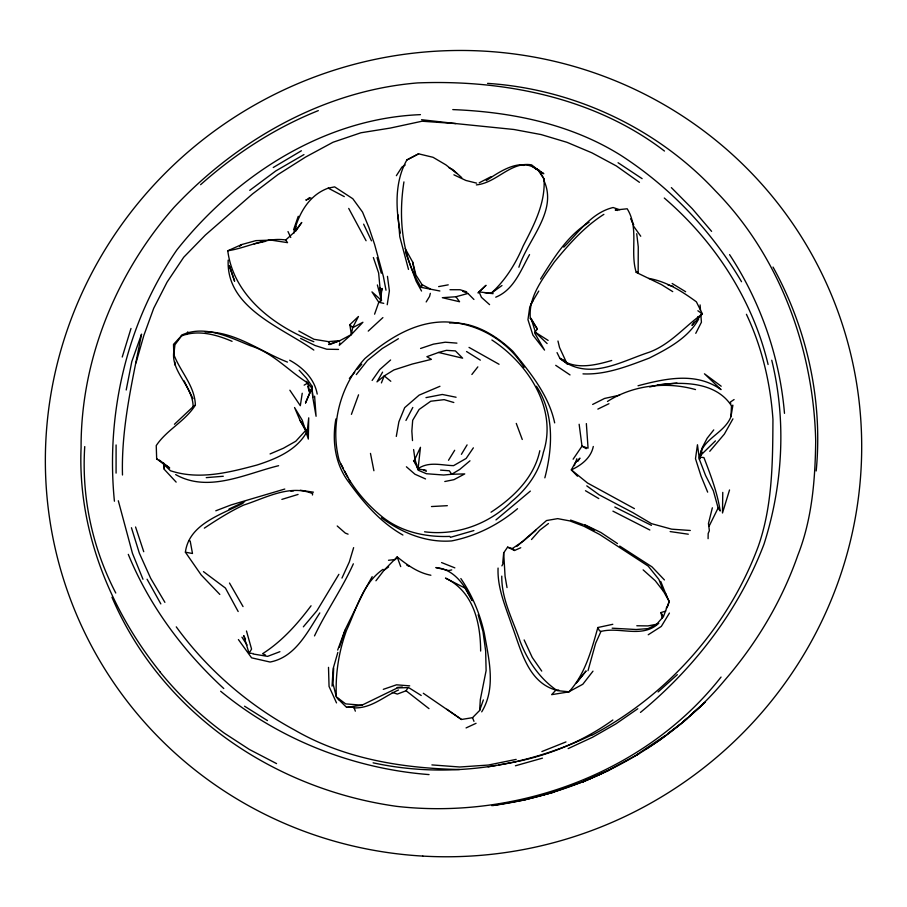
<?xml version="1.0" encoding="UTF-8"?>
<svg xmlns="http://www.w3.org/2000/svg" width="907" height="907" viewBox="0 0 907 907"><rect width="100%" height="100%" fill="white"/><g stroke="black" fill="none" stroke-linecap="round" stroke-linejoin="round"><path stroke-width="1.36" d="M116.073 473.114L116.096 444.963M380.237 290.251L378.627 272.928L373.367 257.531M712.346 507.795L708.469 523.498L709.353 530.72L708.174 533.509L708.095 538.679M122.49 474.996C121.164 427.31 132.49 380.623 141.56 334.127L131.787 361.632L126.209 389.987M84.748 446.573C81.403 497.161 92.423 548.066 115.767 593.019M539.234 170.437L535.549 168.77L539.234 170.437L544.019 178.985C545.617 203.179 533.872 225.208 523.135 246.035C515.607 263.846 505.369 280.376 490.948 293.426L479.066 291.861L478.023 292.961L486.027 285.308L479.066 291.861L481.447 297.349L489.587 304.639M299.151 370.226L306.589 378.355L311.906 386.076L312.802 397.447L316.078 416.279L314.604 396.2M722.766 492.388L722.494 512.988L729.545 489.95M228.179 260.139C226.138 307.927 281.261 327.155 313.822 350.068M333.663 668.108L333.039 683.855L336.35 696.871L345.658 703.889L361.916 705.192L397.436 687.914L408.626 687.597L421.211 695.476M338.481 699.716L338.526 698.639L337.155 698.061L346.576 707.369L352.517 706.995L354.127 707.891C371.394 708.48 383.888 696.417 398.49 690.012M547.125 343.549L535.062 332.109L537.352 329.037L530.334 318.368C528.271 296.634 542.76 278.823 554.336 261.998C568.87 244.289 584.357 226.693 603.881 214.347M700.419 455.087L702.199 452.071L699.456 458.885C700.317 439.328 724.512 433.818 730.974 416.596L731.473 405.814C716.179 382.062 683.141 381.428 657.96 384.931M816.187 470.971C822.978 400.497 807.162 328.969 773.036 267.066M332.053 686.157L333.141 668.64L337.835 652.428M423.308 693.277L461.493 719.478L472.524 717.686L479.644 710.453L480.313 699.66L486.107 670.624L485.653 650.92L482.989 631.612L478.17 614.776M295.739 229.222L295.92 226.467M502.761 562.669L503.691 552.862L507.58 547.159L514.507 550.492L520.754 547.737M335.896 418.955C331.871 441.165 335.137 464.667 349.263 482.83C363.99 503.226 380.713 522.545 402.912 535.039M174.371 349.059L173.804 354.49C180.312 371.734 194.812 385.804 195.368 405.1C185.164 421.381 166.786 429.714 156.242 445.586L156.673 458.953L169.7 467.978L159.122 459.94L170.459 470.744C199.007 480.222 228.938 472.524 256.964 465.042C276.147 458.874 297.122 450.144 307.065 431.471L300.07 420.497L294.548 407.515L302.224 420.168L308.323 439.079L308.72 417.844L306.872 434.442L307.065 431.471M418.059 468.874L420.463 447.298L414.941 459.112L417.673 468.976L426.007 470.223M374.591 314.173L378.786 302.28L380.203 301.918L382.04 288.437L380.566 294.73M174.597 364.784L174.983 362.097M174.008 350.295C169.994 371.428 193.089 386.031 193.112 406.699L174.45 424.272M312.427 494.995L312.643 493.601C289.503 484.157 265.502 498.079 243.586 505.108C229.811 511.559 216.988 519.734 204.336 528.146M403.932 181.899C398.32 217.465 401.676 256.273 421.177 287.36L439.872 291M302.235 393.253L300.319 405.69L289.866 390.225M387.221 304.729L389.386 290.886L387.459 276.352M730.974 416.596L732.901 405.202L731.473 405.814M396.291 436.426L398.887 421.8L404.681 407.651L419.125 395.135L439.952 386.291M298.834 331.055L313.935 339.275L328.504 341.644L340 340.59L328.583 344.445L330.046 344.456L340 340.59L351.338 334.558L352.642 327.699L358.446 316.498L349.853 324.683L351.338 334.558L339.331 345.295L339.887 342.823M544.846 477.842C552.76 447.582 554.37 413.467 536.434 386.28M574.448 465.62L574.925 463.273L579.958 458.137L577.804 461.38M701.848 448.568L699.399 459.396L705.578 475.483L713.356 490.8L718.14 507.977L720.181 511.004C717.369 492.524 710.532 474.78 703.934 457.593L699.229 457.094M219.823 594.425L201.173 574.936L185.391 552.204C189.041 523.883 221.297 514.722 243.042 503.226M309.196 197.567L308.879 198.826L305.829 200.084L310.84 197.783M430.337 293.346L429.555 296.442L426.177 301.952M612.803 624.299L597.86 627.519C591.523 649.99 585.106 674.309 568.961 691.803L566.705 692.098M135.982 362.981L143.805 335.556L153.725 308.255L167.092 282.1L183.713 257.259L205.345 235.072L252.497 193.962L278.007 174.541L305.546 157.081L333.039 142.24L360.918 132.773L390.305 128.068L422.038 121.221L455.904 123.59L513.918 129.486L541.105 134.565L566.988 142.32L591.931 152.841L616.318 165.936L639.435 182.318M353.628 547.635L349.331 561.921L341.962 578.076M588.008 670.67L595.638 643.256L600.956 631.442C619.957 626.499 642.167 638.721 658.777 623.268M122.241 357.029L130.993 328.47M293.732 233.371C298.426 214.211 308.629 195.209 328.232 188.146L334.638 186.876L352.812 198.735L362.539 212.102L368.911 227.51L374.534 244.198L383.355 276.329L385.997 290.217M405.191 248.597L412.674 262.055L415.95 275.093L422.05 284.651L421.177 287.36L422.458 287.326M539.824 450.7C534.121 477.706 513.283 497.637 491.016 512.217M339.456 647.167L344.921 630.58M575.197 463.534L576.818 458.761M293.562 229.811L298.256 216.285M479.644 710.453L483.363 699.932M612.157 628.188L636.238 629.515L648.154 628.596L656.623 624.254L663.436 616.59L669.185 601.466L665.216 592.645M351.417 414.352L358.56 394.817M593.291 446.482C591.001 457.91 581.33 465.234 571.331 469.883L577.51 476.22M337.676 650.07L345.17 629.662M186.797 334.502L187.794 331.837M381.405 382.913L384.239 375.917L393.887 369.954L412.402 364.002L431.403 359.342L426.891 356.689L438.535 352.472L446.403 350.34L455.416 350.907L462.627 358.174L438.535 352.472M311.861 388.105L305.546 402.912L311.861 388.105L306.124 381.291L307.813 383.015L309.752 392.924L307.734 386.461M518.872 267.248C527.976 239.187 558.202 210.946 543.758 180.187M353.345 563.814C342.166 588.779 326.225 611.205 314.502 635.909M345.34 629.299L363.968 591.489L372.176 576.671M481.708 711.848C496.31 688.039 488.839 658.97 484.315 633.335C479.962 613.767 472.196 595.117 460.847 578.553M709.172 526.06L718.14 507.977M456.913 173.554L445.813 164.813L433.036 157.296L418.592 153.827L406.869 159.961C394.398 181.956 395.735 208.973 400.384 233.065M501.911 565.866L503.17 563.383M695.771 333.334L701.428 322.223L700.805 314.241M533.021 300.636L529.779 306.838L527.965 319.718L532.885 335.046L544.529 350.091L534.642 333.028M529.541 254.606C520.765 270.377 513.816 289.911 495.732 297.19M405.951 420.451L412.81 407.458M574.925 463.273L571.331 469.883L587.577 483.046L634.424 508.634M732.935 418.853L724.376 434.068L709.75 451.323M382.595 372.131L376.995 381.881L384.239 375.917L390.792 381.28M338.878 574.335L317.008 610.626L303.346 626.828M530.901 304.208L538.769 291.056M251.568 653.323L249.062 653.267L251.568 649.095L246.477 631M461.402 454.328L467.082 444.895M669.434 613.053L661.328 626.397L648.233 634.764M448.512 460.28L454.679 450.269M392.209 692.336L397.323 694.082L406.098 690.771L408.139 687.472M319.808 612.917C307.178 632.406 295.24 657.246 270.082 662.031L251.59 657.836L238.405 639.571M540.561 279.039C553.86 257.996 567.272 235.571 589.074 222.283M396.37 175.686L401.948 167.047L405.202 165.017M698.016 316.588L698.481 319.389C687.914 338.164 667.767 348.707 649.231 358.118C628.052 366.088 606.001 374.965 582.986 373.877M395.407 559.608L397.175 556.932C407.311 564.97 417.776 572.736 430.882 575.242M694.206 322.076L691.973 325.42L702.381 313.89L696.383 301.827C681.996 291.328 666.611 281.521 648.743 278.404M473.363 447.843L466.141 458.466L453.568 465.642C441.392 465.348 428.558 461.073 417.673 468.976M573.111 459.203L581.999 446.165L579.142 424.261M295.637 231.296L301.748 222.487L294.276 232.237L285.728 239.981C265.49 236.988 247.328 247.894 227.77 250.774C233.462 295.648 274.152 326.293 313.833 341.69M372.131 380.43L379.806 369.523L390.6 359.988M182.375 334.774L174.949 344.762L173.804 354.49L173.509 344.365L182.375 334.774C204.937 324.853 229.403 337.166 250.4 345.737C272.95 352.698 288.471 370.793 307.813 383.015L304.151 385.146M666.237 608.121L667.869 605.887L669.185 601.466L663.561 591.432L658.89 579.414L648.176 566.093L599.663 534.495L584.051 526.309L569.913 520.935L557.692 518.634L546.524 520.539L516.865 546.399M375.94 580.775L384.183 570.084L397.175 556.932L400.713 566.603M592.985 671.157L582.816 684.252L568.61 691.928L551.649 694.66L555.912 690.08L558.735 690M471.867 374.478L477.83 366.882M356.304 374.602L367.437 360.453L382.266 348.503L398.4 338.708M713.752 429.907L707.131 438.274L702.177 447.809L699.399 459.396L697.472 444.759L695.488 458.704L701.066 476.141L707.664 492.138M311.056 605.785C297.36 624.084 282.009 641.328 262.588 653.709L265.513 655.069M576.353 683.028L586.103 670.942L576.943 682.177M380.203 301.918L381.462 300.376L380.237 287.666M700.93 455.042L715.442 440.87M721.042 677.064C645.648 773.115 516.616 819.973 396.688 806.357C273.71 789.181 161.435 712.902 111.969 597.248M349.342 378.434L354.682 372.335M357.347 369.285L361.791 364.206M531.502 539.529L539.79 530.142L548.463 523.52M306.147 429.952L295.795 441.233L283.449 448.217L270.082 453.942M563.746 247.18C578.587 232.453 591.681 212.612 613.109 207.522L619.764 209.778M351.338 334.558L362.913 322.257L352.642 327.699L349.853 324.683M476.651 183.146L465.903 180.459L453.908 174.813M368.231 331.1L382.89 317.597M704.546 702.789L683.016 722.233L660.024 739.942L646.045 749.069M658.119 691.939L677.336 674.627M683.016 722.063L687.155 718.344M690.284 715.51L704.694 702.528M683.016 721.949L687.177 718.231M690.284 715.43L704.818 702.403M239.697 246.296L241.67 244.561L255.899 240.627L269.413 240.185M535.833 530.289L523.35 541.094L512.342 548.554L507.58 547.159M530.346 491.095L495.982 519.904M640.467 712.403C694.694 667.79 738.865 610.105 763.966 544.257C782.877 485.2 786.516 420.61 771.755 360.238M383.003 569.358C362.63 583.416 356.553 608.903 346.599 630.161C338.753 651.509 335.25 674.173 336.35 696.871M469.985 460.813L459.781 469.395L451.72 474.27L443.693 475.019L426.403 473.726L418.025 470.121M200.594 184.699C235.378 153.68 274.968 127.966 318.312 110.62M665.375 735.452L635.285 755.746L610.377 769.227M667.586 733.763L680.817 723.639M249.742 190.357L275.773 170.958L303.958 154.587M517.534 508.691C498.567 524.734 476.016 536.128 451.584 540.935C425.984 542.84 401.744 532.76 381.462 517.761M501.99 285.512L490.948 293.426L492.286 292.485L493.034 293.664L484.655 292.576M193.112 406.699L195.368 405.1M384.183 570.084L388.661 566.92M637.802 708.73L615.853 723.899L592.656 737.21L568.156 748.604M636.725 755.157L639.05 753.638M612.86 719.999C584.414 740.475 551.83 754.216 517.591 761.472M486.22 180.618C501.015 170.856 520.777 157.013 537.942 169.915L544.019 178.985M479.202 182.817L490.902 176.752M273.256 167.5L301.385 150.777M734.092 399.545L730.407 402.039L730.702 403.74M607.475 401.45C633.267 385.033 666.271 381.337 695.522 389.579M418.592 153.827L406.869 159.961M591.636 735.362C667.359 695.544 728.332 626.907 758.195 546.604C772.56 505.879 772.685 462.014 772.945 419.351C770.428 383.06 761.982 347.256 746.427 314.298M592.656 404.443L604.561 398.445L619.651 395.157M597.849 409.102L608.948 403.717M228.983 509.076L244.652 501.673M466.073 727.924L476.05 723.31M537.942 169.915L531.615 164.87C510.403 161.321 496.685 182.987 476.356 184.892M227.77 250.774L241.67 244.561M609.13 769.896L581.727 782.129L553.089 792.208L523.09 800.087M591.568 735.033C524.371 767.73 446.369 778.762 373.106 762.821M603.382 772.821L582.101 782.276L609.651 770.032M541.864 751.563L565.968 741.926M215.787 510.8L231.104 504.927L284.787 489.043M617.712 210.469L615.229 210.027L627.179 208.78C639.39 228.292 629.741 251.602 636.226 272.383L637.474 271.907L637.734 273.041M279.912 651.691L267.61 656.373L252.894 653.958L252.826 653.357M383.298 689.354L396.506 684.819L409.715 685.862M420.576 348.469L433.444 344.138L445.28 342.211L456.924 343.129M278.596 465.699C245.536 473.771 208.553 493.147 175.663 474.588M662.246 618.313L660.954 612.576L665.727 611.08M281.862 499.394L298.063 494.44M450.337 537.352L473.885 530.55M515.425 765.78L542.465 758.15M455.96 296.748L459.554 301.736L442.333 297.689L455.96 296.748L467.955 293.46L473.919 299.457M181.105 336.078C197.885 329.422 216.195 334.558 232.067 341.327M553.599 792.287L523.974 800.076L493.351 805.461M611.726 360.487C595.241 365.272 574.403 370.407 559.88 358.333L557.034 352.596M649.695 386.972L657.711 385.056L676.973 383.026M638.029 385.758C665.5 378.57 695.975 371.689 721.042 389.613L704.456 373.797L721.201 386.223M254.164 243.892L265.66 241.296M451.731 569.913L448.727 570.56L435.836 567.567C454.305 569.131 464.917 585.468 472.218 600.706L465.529 588.96M516.162 759.397L488.272 765.054L459.724 767.005L431.902 764.907M444.793 481.515L453.988 479.667L464.747 473.908L451.72 474.27L449.328 470.79L440.541 470.121M425.973 397.64L442.31 394.466L456.085 397.243M656.623 624.254L647.983 625.909L636.805 625.762M438.637 286.612L448.228 284.843M488.136 766.857L496.174 765.417M498.85 764.941L516.276 761.812M491.798 805.654C580.865 793.682 666.77 749.783 724.58 680.386C756.449 643.585 781.732 601.318 797.82 555.299C812.128 519.031 815.212 479.588 815.699 440.938C813.568 349.569 780.088 256.76 715.487 190.935C656.713 127.842 573.485 88.999 487.569 83.376M346.576 707.369L361.916 705.192M388.502 560.277L394.76 559.585M205.073 331.962C235.038 331.35 260.456 351.599 287.462 362.097M397.119 687.495L402.323 686.996M420.44 114.645C323.788 118.454 235.718 175.686 176.876 249.924C126.799 322.495 105.688 413.887 114.418 501.22M290.852 491.106L293.539 490.857M206.24 477.638L223.292 476.254M431.471 506.548L447.332 505.675M449.985 289.718L460.042 289.741L466.629 291.793M338.526 349.422L326.758 349.229L315.08 345.51L300.591 338.413M424.555 531.785C456.482 536.014 489.077 524.042 511.763 501.412C527.103 488.76 539.257 472.116 543.361 452.389C557.85 408.513 527.681 363.276 491.877 339.989M449.532 323.039C473.839 321.52 495.914 335.318 512.977 351.406C530.391 372.845 548.769 395.18 554.665 422.866M530.334 318.368L531.037 318.391L537.352 329.037M459.475 769.51C402.742 768.342 344.524 758.932 294.798 730.135C248.178 704.92 207.442 669.763 176.264 626.862M449.849 536.411C424.861 537.375 399.363 531.593 380.033 515.006C362.29 500.12 348.095 481.424 339.093 460.064C329.876 424.884 340.318 385.441 364.818 358.616C387.55 339.116 414.578 321.463 445.677 321.94C477.184 322.835 507.569 340.624 524.076 367.346M452.774 109.6C511.31 111.878 570.832 123.93 621.012 155.448C670.454 187.364 711.689 231.081 741.529 281.714M690.306 530.482L671.668 529.166L651.464 523.634L632.814 512.602L599.21 494.848L586.772 485.869M568.961 691.803L557.181 690.612C539.937 678.912 527.727 660.931 520.255 641.714C513.101 620.195 501.435 599.402 501.775 576.126M429.056 774.589C353.424 768.762 279.175 739.579 220.65 691.225M421.562 119.713L455.904 123.59M670.148 531.57L688.3 534.212M300.251 490.245L313.448 492.172M519.802 164.791L523.906 165.425M269.141 239.811L287.53 242.645L285.728 239.981M156.673 458.953L157.365 459.078M383.74 303.346L378.786 302.28L371.961 291.884L381.462 300.376L377.38 284.945M668.006 285.036L672.971 286.238M185.391 552.204L192.488 553.497L190.198 541.071L189.314 540.549M453.817 402.504L444.158 399.647L430.768 401.223L419.102 409.476L412.685 420.292L411.846 431.074L412.504 440.587M570.582 520.085L583.303 524.631M348.084 534.166L345.34 533.123L337.223 525.992M441.562 562.567L454.849 567.861M462.593 291.249L467.955 293.46M555.912 690.08C527.659 682.03 521.026 649.707 511.956 625.671C505.709 606.998 497.217 588.155 498.068 568.065M425.553 478.941L414.964 474.236L406.404 466.788M600.956 631.442L599.436 630.739L597.86 627.519M563.689 360.124L559.88 358.333L567.555 364.172L564.041 360.317M651.407 525.357L614.81 507.013M423.932 470.2L426.358 471.334M584.89 524.768L600.91 532.511L617.486 543.565M448.897 167.659L452.706 169.518L461.776 177.659M406.846 565.231L409.17 566.353M649.843 530.005L612.917 511.14M636.226 272.383L661.498 284.617L672.733 291.623M465.019 588.087L445.473 578.099C473.477 591.489 480.529 622.69 480.642 651.045M422.05 284.651L430.133 288.857M276.556 763.603L249.391 749.465L224.369 733.196A365.566 357.256 -32.4 0 1 160.017 671.962M584.573 525.085L594.346 530.187M328.232 188.146L344.297 196.615M499.043 364.274L469.021 347.404M585.468 490.721L598.79 498.578M586.239 448.693L581.999 446.165L588.065 448.16L586.353 423.592M672.166 283.506L685.647 291.737M532.897 166.899L543.803 173.713L534.359 167.727M466.561 351.531L480.347 360.147M244.55 706.213L267.452 720.577M535.062 332.109L548.134 340.42M618.064 162.727L642.111 178.656M555.719 365.328L570.027 374.931M289.684 360.238C302.813 367.46 314.525 378.763 317.212 394.092M619.719 546.048L651.952 566.818L664.423 579.936M697.868 310.761L702.381 313.89C684.468 326.656 670.126 344.649 648.924 352.347C623.007 360.737 593.439 378.525 566.796 363.208L559.528 347.494L557.964 341.032M664.468 151.05C594.845 97.627 503.77 79.533 417.594 82.911C324.116 90.598 237.509 139.757 174.008 207.374C116.277 273.154 80.78 359.569 81.086 447.559C77.639 528.94 109.498 609.051 160.097 671.894M446.856 709.263L461.493 719.478M203.451 571.625L225.424 588.065L238.167 611.522M428.988 708.639L406.098 690.771M512.342 548.554L514.507 550.492M643.131 569.868L655.296 580.775L663.561 591.432M664.287 198.032C714.727 241.353 752.572 299.559 768.093 364.501M223.768 688.526C183.112 651.09 149.27 605.661 128.295 554.358M671.361 187.613L692.256 208.701L711.587 231.353M163.555 462.774L164.326 469.407L176.151 482.116M473.976 721.348L472.524 717.686M416.698 464.69L413.535 460.393L417.413 467.661M633.721 226.376L640.739 236.239M541.728 671.089L532.262 657.473L524.133 639.934M192.998 398.672L184.053 380.827M241.954 637.19L247.055 645.013M660.954 612.576L663.436 616.59M630.58 218.802L632.655 222.181M729.579 254.618C760.599 301.861 779.759 357.018 784.487 413.343M164.904 602.35L150.63 578.224L139.349 553.179L131.436 527.727M229.494 583.031L243.042 606.579M631.748 221.331L633.755 224.823M348.719 208.417L366.077 240.74M147.07 579.222L160.834 603.903M421.54 291.034L416.188 281.283L405.429 251.931M328.504 341.644L330.046 344.456M300.07 420.497L304.673 428.954M341.009 463.987L343.47 468.749M344.694 471.13L347.766 477.071M348.991 479.452L350.227 481.832M245.536 639.152L243.711 635.603L249.062 653.267M363.639 224.165L371.485 240.831M287.995 231.557L290.762 237.464M336.52 702.902L329.06 686.463L328.504 667.359M660.715 581.398L666.872 596.579M142.977 579.267L132.456 553.349L118.307 500.743M516.276 423.422L522.262 439.487M354.127 707.891L355.34 711.167M135.574 526.99L143.737 551.705M531.037 318.391L535.13 331.191M408.49 269.413L399.783 236.738L397.98 214.8M377.063 257.599L381.291 273.188M370.475 453.398L373.899 470.733M698.107 317.473L698.481 319.389M412.674 262.055L415.474 277.066M507.024 587.589L505.074 576.353L503.691 552.862M413.615 449.543L414.941 459.112M636.714 233.7L638.267 246.919L638.154 273.188M163.85 463.942L164.326 469.407M700.091 304.922L700.499 310.251M311.906 386.076L312.802 397.447M234.573 281.091L229.233 265.547L234.573 281.091M422.821 856.095A409.953 401.336 -27.2 0 0 821.357 272.622A409.953 401.336 -27.2 0 0 116.391 232.135A409.953 401.336 -27.2 0 0 422.821 856.095"/></g></svg>
